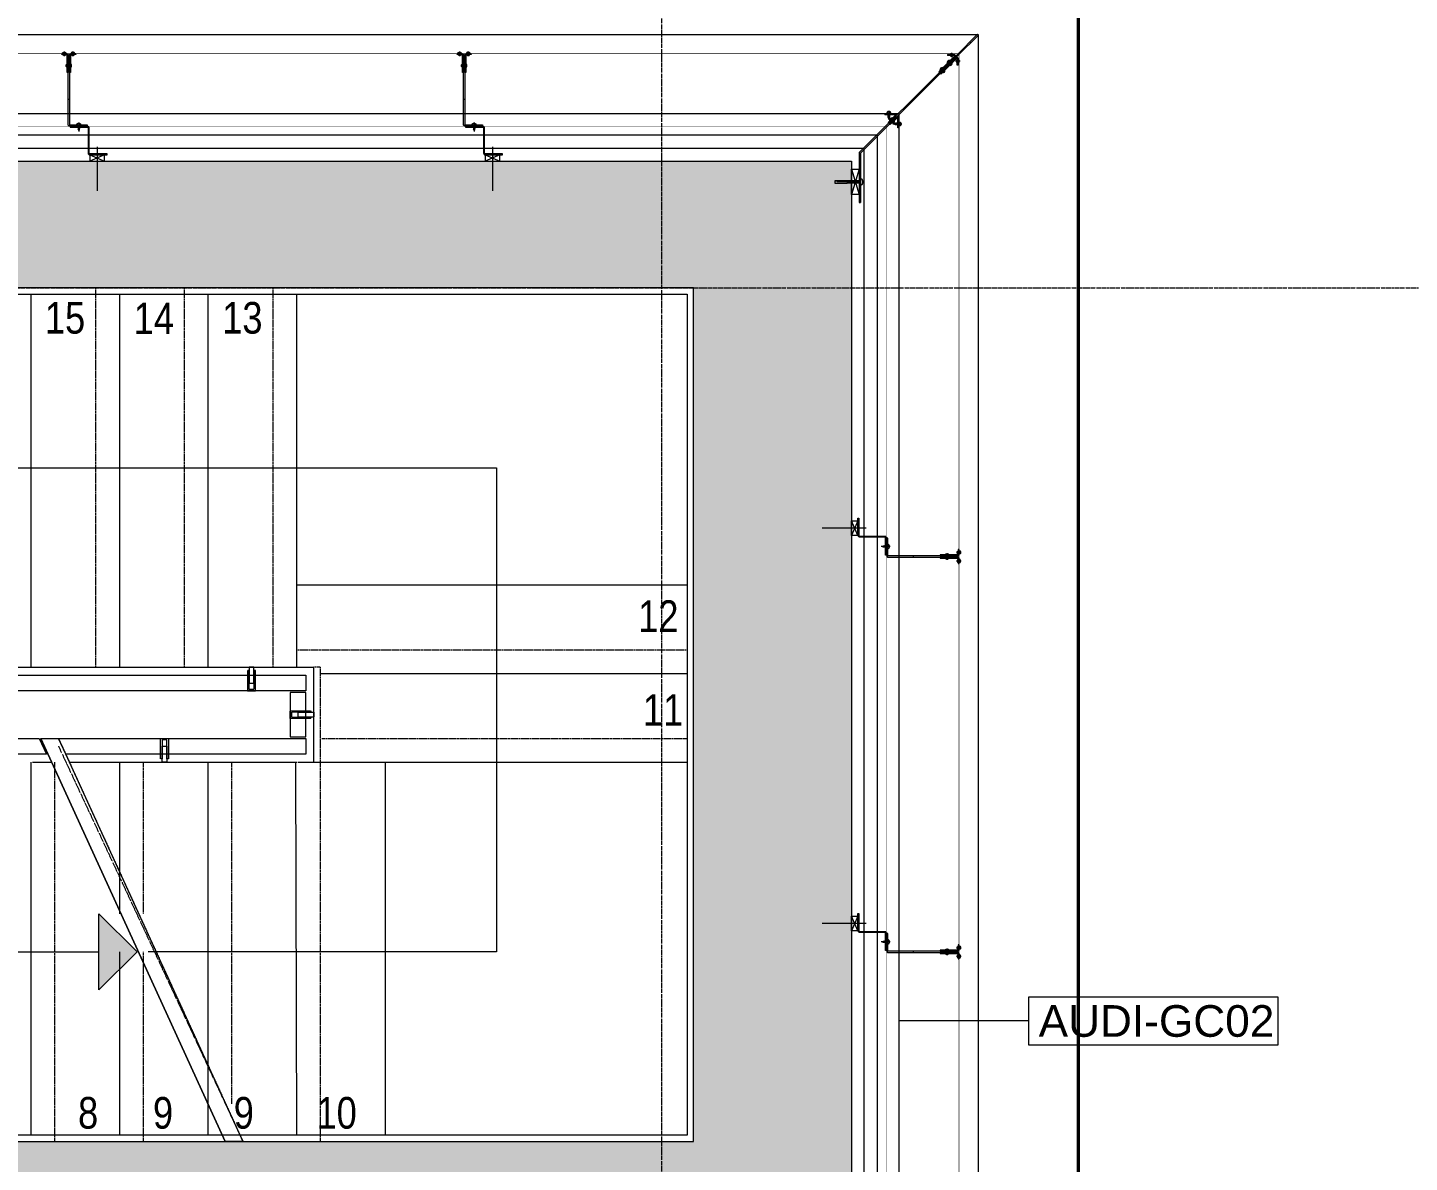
# Model space of a CAD drawing. Extents: x -1439 to 23780, y -1362 to 4476.
# Drawn here: x 16412 to 16848.9, y 2508.4 to 2867.2 of the extents above; entities that cross this region are included whole.
import ezdxf
from ezdxf.enums import TextEntityAlignment as Align

# ---------------------------------------------------------------- set-up
doc = ezdxf.new("R2010")
doc.units = 0
doc.header["$MEASUREMENT"] = 0
for name, pattern in [('Audi$0$DASHDOT2', [0.5, 0.25, -0.125, 0, -0.125]), ('Audi$0$DOT2', [0.125, 0, -0.125]), ('Audi$0$HIDDEN', [0.375, 0.25, -0.125]), ('Audi$0$HIDDEN2', [4.7625, 3.175, -1.5875])]:
    doc.linetypes.add(name, pattern=pattern)
doc.layers.get('0').update_dxf_attribs({"color": 9, "lineweight": 9})
for name, color, linetype, lineweight in [('Audi$0$01', 8, 'Continuous', 9), ('Audi$0$06B', 8, 'Continuous', 9), ('Audi$0$06C', 8, 'Continuous', 9), ('Audi$0$06D', 8, 'Continuous', 9), ('Audi$0$09W', 8, 'Continuous', 9), ('Audi$0$10', 8, 'Continuous', 9), ('Audi$0$14', 8, 'Continuous', 9), ('Audi$0$19', 8, 'Continuous', 9), ('Audi$0$19D', 8, 'Audi$0$DOT2', 9), ('Audi$0$20', 8, 'Audi$0$DOT2', 9), ('Audi$0$21', 8, 'Continuous', 9), ('Audi$0$22', 8, 'Continuous', 9), ('Audi$0$24', 8, 'Audi$0$DASHDOT2', 9), ('Audi$0$33', 8, 'Audi$0$BATTING', 9), ('Audi$0$35', 8, 'Continuous', 9)]:
    doc.layers.add(name, color=color, linetype=linetype, lineweight=lineweight)
doc.styles.add('Audi$0$Arial', font='arial.ttf', dxfattribs={"height": 2.5})
doc.styles.add('Audi$0$MuuM_TEXT-STANDART', font='ARIALN.TTF')
doc.linetypes.add('Audi$0$BATTING', pattern='A,0.0001,-0.1,[134,ltypeshp.shx,S=0.1,R=0,X=-0.1,Y=0],-0.2,[134,ltypeshp.shx,S=0.1,R=180,X=0.1,Y=0],-0.1', length=0.4001)

# ---------------------------------------------------------------- blocks, each defined once
blk = doc.blocks.new('Audi$0$0_wallno')
blk.add_lwpolyline([(-7.84, 1.5), (7.942, 1.5), (7.942, -1.5), (-7.84, -1.5)], close=True)
blk.add_lwpolyline([(7.942, 0), (16.132, 0)])
at = {"style": 'Audi$0$Arial'}
blk.add_attdef('GENISLIK', text='', height=2, dxfattribs=at).set_placement((8.442, 0), align=Align.BOTTOM_LEFT)
blk.add_attdef('DUVARNO', text='', height=2, dxfattribs=at).set_placement((0, 0), align=Align.MIDDLE_CENTER)
blk.add_attdef('YUKSEKLIK', text='', height=2, dxfattribs=at).set_placement((8.442, -0.5), align=Align.TOP_LEFT)
blk = doc.blocks.new('Audi$0$KAPI KODLARI 2. KAT')
at = {"layer": 'Audi$0$22'}
ref = blk.add_blockref('Audi$0$0_wallno', (16768.16, 2553.14), dxfattribs=dict(at, xscale=-5, yscale=5, zscale=5))
ref.add_attrib('DUVARNO', 'AUDI-GC02', dxfattribs={"layer": '0', "height": 10, "style": 'Audi$0$Arial'}).set_placement((16768.9, 2553.14), align=Align.MIDDLE_CENTER)
blk = doc.blocks.new('Audi$0$P-AKS_AUDI')
at = {"layer": 'Audi$0$24'}
for points in [[(0, -2590), (0, 1250)], [(-3840, 0), (360, 0)]]:
    blk.add_lwpolyline(points, dxfattribs=at)
blk = doc.blocks.new('Audi$0$p-cephe_kose profili')
at = {"linetype": 'Continuous', "lineweight": 13}
for p, q in [((-2.75, 12.75), (-3.15, 12.75)), ((-3.15, -2.87), (-3.15, 12.75)), ((-2.75, -3.03), (-2.75, 12.75)), ((-3.15, -2.87), (-30.14, -29.86)), ((-2.75, -3.03), (-29.86, -30.14)), ((-33.85, -33.57), (-30.14, -29.86)), ((-33.57, -33.85), (-29.86, -30.14)), ((-33.53, -32.82), (-28.58, -27.87)), ((-33.32, -33.03), (-28.37, -28.08)), ((-28.08, -28.37), (-33.03, -33.32)), ((-27.87, -28.58), (-32.82, -33.53)), ((-30.14, -29.86), (-29.86, -30.14)), ((-29.86, -30.14), (-30.14, -29.86)), ((-28.37, -28.08), (-28.58, -27.87)), ((-28.08, -28.37), (-27.87, -28.58)), ((-33.85, -33.57), (-40.45, -40.17)), ((-33.57, -33.85), (-40.17, -40.45)), ((-34, -30.65), (-34, -32.75)), ((-34, -30.65), (-33.7, -30.65)), ((-33.57, -33.85), (-33.85, -33.57)), ((-33.7, -30.65), (-33.7, -32.75)), ((-32.75, -33.7), (-30.65, -33.7)), ((-32.75, -34), (-30.65, -34)), ((-30.65, -34), (-30.65, -33.7)), ((-40.45, -40.17), (-40.17, -40.45))]:
    blk.add_line(p, q, dxfattribs=at)
at = {"linetype": 'Continuous', "lineweight": 5}
for p, q in [((-2.75, 2.25), (-0.25, 10.25)), ((-0.25, 2.25), (-2.75, 10.25)), ((-3.15, 6.69), (1.05, 6.69)), ((1.05, 5.81), (-3.15, 5.81)), ((-2.73, 6.25), (4.2, 6.25)), ((4.85, 6.62), (1.05, 6.62)), ((4.85, 5.88), (1.05, 5.88))]:
    blk.add_line(p, q, dxfattribs=at)
for p, q in [((-16.23, -12.06), (-13.36, -12.06)), ((-15.99, -11.97), (-15.95, -11.97)), ((-15.99, -12.15), (-15.95, -12.15)), ((-15.95, -11.97), (-15.95, -12.15)), ((-15.5, -12.68), (-15.5, -11.44)), ((-15.41, -11.82), (-15.23, -11.82)), ((-15.41, -12.3), (-15.32, -12.3)), ((-15.32, -12.3), (-15.14, -12.3)), ((-15.3, -12.02), (-15.28, -12.37)), ((-15.23, -11.82), (-15.05, -11.82)), ((-15.19, -11.74), (-15.1, -12.37)), ((-15.14, -12.3), (-14.96, -12.3)), ((-15.05, -11.82), (-14.87, -11.82)), ((-15.01, -11.74), (-14.92, -12.37)), ((-14.96, -12.3), (-14.78, -12.3)), ((-14.87, -11.82), (-14.69, -11.82)), ((-14.83, -11.74), (-14.74, -12.37)), ((-14.78, -12.3), (-14.6, -12.3)), ((-14.69, -11.82), (-14.51, -11.82)), ((-14.65, -11.74), (-14.56, -12.37)), ((-14.6, -12.3), (-14.42, -12.3)), ((-14.51, -11.82), (-14.33, -11.82)), ((-14.47, -11.74), (-14.38, -12.37)), ((-14.42, -12.3), (-14.24, -12.3)), ((-14.33, -11.82), (-13.6, -12.06)), ((-14.29, -11.74), (-14.2, -12.37)), ((-14.24, -12.3), (-13.6, -12.06)), ((-14.1, -11.79), (-14.03, -12.33)), ((-12.68, -15.51), (-11.44, -15.51)), ((-11.74, -14.3), (-12.37, -14.21)), ((-11.74, -14.48), (-12.37, -14.39)), ((-11.74, -14.66), (-12.37, -14.57)), ((-11.74, -14.84), (-12.37, -14.75)), ((-11.74, -15.02), (-12.37, -14.93)), ((-11.74, -15.2), (-12.37, -15.11)), ((-12.02, -15.31), (-12.37, -15.29)), ((-11.79, -14.11), (-12.33, -14.03)), ((-12.3, -14.25), (-12.06, -13.61)), ((-12.3, -14.43), (-12.3, -14.25)), ((-12.3, -14.61), (-12.3, -14.43)), ((-12.3, -14.79), (-12.3, -14.61)), ((-12.3, -14.97), (-12.3, -14.79)), ((-12.3, -15.15), (-12.3, -14.97)), ((-12.3, -15.33), (-12.3, -15.15)), ((-12.3, -15.42), (-12.3, -15.33)), ((-12.15, -15.99), (-12.15, -15.96)), ((-11.97, -15.96), (-12.15, -15.96)), ((-12.06, -16.24), (-12.06, -13.37)), ((-11.82, -14.34), (-12.06, -13.61)), ((-11.97, -15.99), (-11.97, -15.96)), ((-11.82, -14.52), (-11.82, -14.34)), ((-11.82, -14.7), (-11.82, -14.52)), ((-11.82, -14.88), (-11.82, -14.7)), ((-11.82, -15.06), (-11.82, -14.88)), ((-11.82, -15.24), (-11.82, -15.06)), ((-11.82, -15.42), (-11.82, -15.24))]:
    blk.add_line(p, q)
at = {"linetype": 'Continuous', "lineweight": 18}
for p, q in [((-15.25, -10.86), (-15.25, -14)), ((-15.25, -10.86), (-14.95, -10.86)), ((-14.95, -10.86), (-14.95, -14)), ((-14.78, -14.07), (-12.56, -11.86)), ((-14.57, -14.28), (-12.35, -12.07)), ((-12.07, -12.35), (-14.28, -14.57)), ((-11.86, -12.56), (-14.07, -14.78)), ((-12.35, -12.07), (-12.56, -11.86)), ((-12.07, -12.35), (-11.86, -12.56)), ((-14, -14.95), (-10.86, -14.95)), ((-14, -15.25), (-10.86, -15.25)), ((-10.86, -15.25), (-10.86, -14.95))]:
    blk.add_line(p, q, dxfattribs=at)
at = {"lineweight": 5}
for p, q in [((-13.02, -13.73), (-13.73, -13.02)), ((-13.29, -13.01), (-13.66, -13.38)), ((-13.65, -12.66), (-12.44, -13.86)), ((-13.29, -13.01), (-13.52, -13.23)), ((-13.52, -13.23), (-13.29, -13.01)), ((-13.29, -13.01), (-12.92, -12.64)), ((-13.29, -13.01), (-13.07, -12.79)), ((-13.07, -12.79), (-13.29, -13.01)), ((-12.57, -13.28), (-13.28, -12.57)), ((-12.8, -13.5), (-12.32, -13.03)), ((-12.8, -13.5), (-13.27, -13.98)), ((-28.94, -29.65), (-29.65, -28.94)), ((-29.22, -28.93), (-29.59, -29.3)), ((-29.57, -28.58), (-28.37, -29.78)), ((-29.22, -28.93), (-29.44, -29.16)), ((-29.44, -29.16), (-29.22, -28.93)), ((-29.22, -28.93), (-28.84, -28.56)), ((-29.22, -28.93), (-28.99, -28.71)), ((-28.99, -28.71), (-29.22, -28.93)), ((-28.5, -29.21), (-29.21, -28.5)), ((-28.72, -29.43), (-29.2, -29.91)), ((-28.72, -29.43), (-28.24, -28.95)), ((-34.6, -31.92), (-33.2, -31.92)), ((-34.1, -31.92), (-34.1, -31.37)), ((-34.1, -31.66), (-33.7, -31.66)), ((-34.1, -31.92), (-34.1, -32.47)), ((-34.1, -32.18), (-33.7, -32.18)), ((-33.7, -31.92), (-33.7, -31.48)), ((-33.7, -31.92), (-33.7, -31.66)), ((-33.7, -31.66), (-33.7, -31.92)), ((-33.7, -31.92), (-33.7, -32.36)), ((-33.7, -31.92), (-33.7, -32.18)), ((-33.7, -32.18), (-33.7, -31.92)), ((-31.92, -34.1), (-32.47, -34.1)), ((-31.92, -33.7), (-32.36, -33.7)), ((-31.92, -33.7), (-32.18, -33.7)), ((-32.18, -33.7), (-31.92, -33.7)), ((-32.18, -34.1), (-32.18, -33.7)), ((-31.22, -31.93), (-31.93, -31.22)), ((-31.92, -34.6), (-31.92, -33.2)), ((-31.92, -33.7), (-31.66, -33.7)), ((-31.92, -33.7), (-31.48, -33.7)), ((-31.66, -33.7), (-31.92, -33.7)), ((-31.92, -34.1), (-31.37, -34.1)), ((-31.49, -31.21), (-31.86, -31.58)), ((-31.85, -30.86), (-30.64, -32.06)), ((-31.49, -31.21), (-31.71, -31.43)), ((-31.71, -31.43), (-31.49, -31.21)), ((-31.66, -34.1), (-31.66, -33.7)), ((-31.49, -31.21), (-31.12, -30.84)), ((-31.49, -31.21), (-31.27, -30.99)), ((-31.27, -30.99), (-31.49, -31.21)), ((-30.77, -31.48), (-31.48, -30.77)), ((-31, -31.7), (-31.47, -32.18)), ((-31, -31.7), (-30.52, -31.23))]:
    blk.add_line(p, q, dxfattribs=at)
at = {"lineweight": 0}
blk.add_line((-34, -32.75), (-34, -30.75), dxfattribs=at)
at = {"linetype": 'Continuous', "lineweight": 5}
for points in [[(-2.75, 10.25), (-0.25, 10.25), (-0.25, 2.25), (-2.75, 2.25)], [(1.05, 6.75), (4.85, 6.75), (4.85, 5.75), (1.05, 5.75)]]:
    blk.add_lwpolyline(points, close=True, dxfattribs=at)
blk.add_lwpolyline([(-38.03, -37.75), (-37.75, -38.03)])
for centre, radius, start, end in [((-14.88, -12.06), 1.11, 166.6402, 175.4788), ((-14.88, -12.06), 1.11, 184.5212, 193.3598), ((-15.5, -11.91), 0.473, 90, 166.6402), ((-15.5, -12.21), 0.473, 193.3598, 270), ((-15.41, -11.73), 0.09, 180, 270), ((-15.41, -12.39), 0.09, 90, 180), ((-12.21, -15.51), 0.473, 180, 256.6402), ((-12.39, -15.42), 0.09, 270, 0), ((-12.06, -14.89), 1.11, 256.6402, 265.4788), ((-12.06, -14.89), 1.11, 274.5212, 283.3598), ((-11.73, -15.42), 0.09, 180, 270), ((-11.91, -15.51), 0.473, 283.3598, 360)]:
    blk.add_arc(centre, radius, start, end)
at = {"lineweight": 5}
for centre, radius, start, end in [((-13.35, -12.95), 0.57, 67.9194, 202.0806), ((-13.23, -13.07), 0.909, 267.075, 2.925), ((-29.27, -28.88), 0.57, 67.9194, 202.0806), ((-29.15, -29), 0.909, 267.075, 2.925), ((-33.62, -31.92), 0.732, 131.1905, 228.8095), ((-33.83, -31.92), 0.46, 286.9574, 73.0426), ((-31.92, -33.62), 0.732, 221.1905, 318.8095), ((-31.92, -33.83), 0.46, 16.9574, 163.0426), ((-31.55, -31.15), 0.57, 67.9194, 202.0806), ((-31.43, -31.27), 0.909, 267.075, 2.925)]:
    blk.add_arc(centre, radius, start, end, dxfattribs=at)
at = {"linetype": 'Continuous', "lineweight": 18}
for centre, radius, start, end in [((-14.85, -14), 0.4, 180, 315), ((-14.85, -14), 0.1, 180, 315), ((-14, -14.85), 0.4, 135, 270), ((-14, -14.85), 0.1, 135, 270)]:
    blk.add_arc(centre, radius, start, end, dxfattribs=at)
at = {"linetype": 'Continuous', "lineweight": 13}
for centre, radius, start, end in [((-33.6, -32.75), 0.4, 180, 315), ((-33.6, -32.75), 0.1, 180, 315), ((-32.75, -33.6), 0.4, 135, 270), ((-32.75, -33.6), 0.1, 135, 270)]:
    blk.add_arc(centre, radius, start, end, dxfattribs=at)
at = {"linetype": 'Continuous', "lineweight": 5}
blk.add_rational_spline([(-3.15, 7.25), (-3.22, 7.25), (-3.29, 7.25), (-3.63, 7.25), (-3.68, 6.91), (-3.7, 6.83), (-3.71, 6.75), (-3.79, 6.25), (-3.71, 5.75), (-3.7, 5.67), (-3.68, 5.59), (-3.63, 5.25), (-3.29, 5.25), (-3.22, 5.25), (-3.15, 5.25), (-3.15, 6.25), (-3.15, 7.25)], [1, 1, 1, 0.760917374327, 1, 1, 1, 1, 1, 1, 1, 0.760917374327, 1, 1, 1, 1, 1], degree=2, knots=[0, 0, 0, 1, 1, 2, 2, 3, 3, 4, 4, 5, 5, 6, 6, 7, 7, 8, 8, 8], dxfattribs=at)
blk = doc.blocks.new('Audi$0$p- alum kaplama profil')
at = {"lineweight": 13}
blk.add_lwpolyline([(7.12, 12.59), (7.12, 26.49)], dxfattribs=at)
at = {"lineweight": 18}
blk.add_lwpolyline([(4.09, 6.16), (-1.41, 6.16), (-1.41, 6.46), (4.09, 6.46, 0.414214), (4.29, 6.66), (4.29, 14.66, -0.414214), (4.79, 15.16), (10.29, 15.16), (10.29, 14.86), (4.79, 14.86, 0.414214), (4.59, 14.66), (4.59, 6.66, -0.414214)], format="xyb", close=True, dxfattribs=at)
at = {"lineweight": 5}
blk.add_lwpolyline([(9.44, 15.16), (4.79, 15.16), (4.79, 17.16), (9.44, 17.16)], close=True, dxfattribs=at)
for points in [[(4.79, 15.16), (9.44, 17.16)], [(9.44, 15.16), (4.79, 17.16)]]:
    blk.add_lwpolyline(points, dxfattribs=at)
blk.add_lwpolyline([(-2.06, 5.56), (-2.06, -2.34), (-2.06, -15.69), (-1.66, -15.69), (-1.66, -2.34), (-1.66, 5.56), (-1.66, 5.56), (-1.66, 5.57), (-1.66, 5.57), (-1.66, 5.58), (-1.66, 5.58), (-1.65, 5.59), (-1.65, 5.59), (-1.65, 5.59), (-1.65, 5.6), (-1.65, 5.6), (-1.64, 5.61), (-1.64, 5.61), (-1.64, 5.62), (-1.64, 5.62), (-1.63, 5.62), (-1.63, 5.63), (-1.63, 5.63), (-1.62, 5.63), (-1.62, 5.64), (-1.61, 5.64), (-1.61, 5.64), (-1.61, 5.64), (-1.6, 5.65), (-1.6, 5.65), (-1.59, 5.65), (-1.59, 5.65), (-1.58, 5.65), (-1.58, 5.65), (-1.57, 5.66), (-1.57, 5.66), (-1.56, 5.66), (-1.56, 5.66), (3.94, 5.66), (3.94, 6.06), (-1.56, 6.06), (-1.58, 6.06), (-1.61, 6.05), (-1.63, 6.05), (-1.66, 6.05), (-1.68, 6.04), (-1.7, 6.03), (-1.73, 6.03), (-1.75, 6.02), (-1.77, 6.01), (-1.79, 6), (-1.82, 5.99), (-1.84, 5.97), (-1.86, 5.96), (-1.88, 5.94), (-1.89, 5.93), (-1.91, 5.91), (-1.93, 5.89), (-1.95, 5.87), (-1.96, 5.85), (-1.97, 5.83), (-1.99, 5.81), (-2, 5.79), (-2.01, 5.77), (-2.02, 5.75), (-2.03, 5.72), (-2.04, 5.7), (-2.04, 5.68), (-2.05, 5.65), (-2.05, 5.63), (-2.06, 5.61), (-2.06, 5.58)], close=True)
blk.add_lwpolyline([(-1.66, -2.34), (-2.06, -2.34)])
for points in [[(-2.36, -10.84), (-2.36, -16.39), (-2.36, -16.39, -0.414214), (-2.51, -16.54), (-2.51, -16.54), (-4.06, -16.54), (-4.06, -16.84), (-2.51, -16.84), (-2.51, -16.84, 0.414214), (-2.06, -16.39), (-2.06, -10.84)], [(-1.36, -10.84), (-1.66, -10.84), (-1.66, -16.39, 0.414214), (-1.21, -16.84), (-1.21, -16.84), (0.34, -16.84), (0.34, -16.54), (-1.21, -16.54), (-1.21, -16.54, -0.414214), (-1.36, -16.39), (-1.36, -16.39)]]:
    blk.add_lwpolyline(points, format="xyb", close=True)
for points in [[(0.67, 5.66, -10), (1.91, 5.66, -10)], [(0.67, 5.66, -10), (0.67, 5.64, -10), (0.67, 5.62, -10), (0.67, 5.6, -10), (0.68, 5.58, -10), (0.68, 5.56, -10), (0.69, 5.54, -10), (0.69, 5.52, -10), (0.7, 5.5, -10), (0.7, 5.48, -10), (0.71, 5.46, -10), (0.72, 5.45, -10), (0.73, 5.43, -10), (0.74, 5.41, -10), (0.75, 5.4, -10), (0.76, 5.38, -10), (0.77, 5.36, -10), (0.79, 5.35, -10), (0.8, 5.33, -10), (0.81, 5.32, -10), (0.83, 5.31, -10), (0.84, 5.29, -10), (0.86, 5.28, -10), (0.87, 5.27, -10), (0.89, 5.26, -10), (0.91, 5.25, -10), (0.92, 5.24, -10), (0.94, 5.23, -10), (0.96, 5.22, -10), (0.98, 5.21, -10), (1, 5.21, -10), (1.02, 5.2, -10), (1.03, 5.2, -10)], [(0.96, 5.66, -10), (0.97, 5.66, -10), (0.97, 5.66, -10), (0.97, 5.66, -10), (0.98, 5.66, -10), (0.98, 5.66, -10), (0.99, 5.66, -10), (0.99, 5.66, -10), (1, 5.66, -10), (1, 5.67, -10), (1, 5.67, -10), (1.01, 5.67, -10), (1.01, 5.67, -10), (1.01, 5.67, -10), (1.02, 5.68, -10), (1.02, 5.68, -10), (1.02, 5.68, -10), (1.03, 5.69, -10), (1.03, 5.69, -10), (1.03, 5.69, -10), (1.04, 5.7, -10), (1.04, 5.7, -10), (1.04, 5.7, -10), (1.04, 5.71, -10), (1.04, 5.71, -10), (1.05, 5.72, -10), (1.05, 5.72, -10), (1.05, 5.72, -10), (1.05, 5.73, -10), (1.05, 5.73, -10), (1.05, 5.74, -10), (1.05, 5.74, -10), (1.05, 5.75, -10)], [(1.61, 6.87, -10), (0.98, 6.96, -10)], [(1.33, 5.85, -10), (0.98, 5.88, -10)], [(1.56, 7.05, -10), (1.02, 7.13, -10)], [(1.03, 5.2, -10), (1.04, 5.2, -10), (1.05, 5.19, -10), (1.05, 5.19, -10), (1.06, 5.19, -10), (1.06, 5.19, -10), (1.07, 5.19, -10), (1.07, 5.19, -10), (1.08, 5.19, -10), (1.08, 5.19, -10), (1.09, 5.19, -10), (1.09, 5.18, -10), (1.1, 5.18, -10), (1.1, 5.18, -10), (1.11, 5.18, -10), (1.11, 5.18, -10), (1.12, 5.18, -10), (1.12, 5.18, -10), (1.13, 5.18, -10), (1.13, 5.18, -10), (1.14, 5.18, -10), (1.15, 5.18, -10), (1.15, 5.18, -10), (1.16, 5.17, -10), (1.16, 5.17, -10), (1.17, 5.17, -10), (1.17, 5.17, -10), (1.18, 5.17, -10), (1.18, 5.17, -10), (1.19, 5.17, -10), (1.19, 5.17, -10), (1.2, 5.17, -10), (1.2, 5.17, -10)], [(1.05, 6.91, -10), (1.29, 7.56, -10)], [(1.05, 5.83, -10), (1.05, 6.01, -10)], [(1.05, 5.75, -10), (1.05, 5.83, -10)], [(1.2, 5.17, -10), (1.2, 5.2, -10)], [(1.38, 5.2, -10), (1.2, 5.2, -10)], [(1.29, 4.93, -10), (1.29, 7.8, -10)], [(1.53, 6.82, -10), (1.29, 7.56, -10)], [(1.29, 6.16, -10), (1.29, 6.26, -10)], [(1.38, 5.17, -10), (1.38, 5.2, -10)], [(1.38, 5.17, -10), (1.38, 5.17, -10), (1.39, 5.17, -10), (1.39, 5.17, -10), (1.4, 5.17, -10), (1.41, 5.17, -10), (1.41, 5.17, -10), (1.42, 5.17, -10), (1.42, 5.17, -10), (1.43, 5.17, -10), (1.43, 5.18, -10), (1.44, 5.18, -10), (1.44, 5.18, -10), (1.45, 5.18, -10), (1.45, 5.18, -10), (1.46, 5.18, -10), (1.46, 5.18, -10), (1.47, 5.18, -10), (1.47, 5.18, -10), (1.48, 5.18, -10), (1.48, 5.18, -10), (1.49, 5.18, -10), (1.5, 5.19, -10), (1.5, 5.19, -10), (1.51, 5.19, -10), (1.51, 5.19, -10), (1.52, 5.19, -10), (1.52, 5.19, -10), (1.53, 5.19, -10), (1.53, 5.19, -10), (1.54, 5.19, -10), (1.54, 5.2, -10), (1.55, 5.2, -10)], [(1.53, 5.75, -10), (1.53, 5.92, -10)], [(1.53, 5.75, -10), (1.53, 5.74, -10), (1.53, 5.74, -10), (1.53, 5.73, -10), (1.53, 5.73, -10), (1.53, 5.72, -10), (1.54, 5.72, -10), (1.54, 5.72, -10), (1.54, 5.71, -10), (1.54, 5.71, -10), (1.54, 5.7, -10), (1.54, 5.7, -10), (1.55, 5.7, -10), (1.55, 5.69, -10), (1.55, 5.69, -10), (1.55, 5.69, -10), (1.56, 5.68, -10), (1.56, 5.68, -10), (1.56, 5.68, -10), (1.57, 5.67, -10), (1.57, 5.67, -10), (1.58, 5.67, -10), (1.58, 5.67, -10), (1.58, 5.67, -10), (1.59, 5.66, -10), (1.59, 5.66, -10), (1.6, 5.66, -10), (1.6, 5.66, -10), (1.6, 5.66, -10), (1.61, 5.66, -10), (1.61, 5.66, -10), (1.62, 5.66, -10), (1.62, 5.66, -10)], [(1.55, 5.2, -10), (1.57, 5.2, -10), (1.59, 5.21, -10), (1.6, 5.21, -10), (1.62, 5.22, -10), (1.64, 5.23, -10), (1.66, 5.24, -10), (1.68, 5.25, -10), (1.69, 5.26, -10), (1.71, 5.27, -10), (1.73, 5.28, -10), (1.74, 5.29, -10), (1.76, 5.31, -10), (1.77, 5.32, -10), (1.78, 5.33, -10), (1.8, 5.35, -10), (1.81, 5.36, -10), (1.82, 5.38, -10), (1.83, 5.4, -10), (1.84, 5.41, -10), (1.85, 5.43, -10), (1.86, 5.45, -10), (1.87, 5.46, -10), (1.88, 5.48, -10), (1.89, 5.5, -10), (1.89, 5.52, -10), (1.9, 5.54, -10), (1.9, 5.56, -10), (1.9, 5.58, -10), (1.91, 5.6, -10), (1.91, 5.62, -10), (1.91, 5.64, -10), (1.91, 5.66, -10)], [(-2.86, -13.04, 0), (-0.86, -13.04, 0)], [(-2.36, -12.52, 0), (-2.4, -12.53, 0), (-2.43, -12.56, 0), (-2.47, -12.58, 0), (-2.5, -12.6, 0), (-2.53, -12.63, 0), (-2.56, -12.66, 0), (-2.59, -12.69, 0), (-2.61, -12.73, 0), (-2.63, -12.76, 0), (-2.65, -12.8, 0), (-2.67, -12.84, 0), (-2.68, -12.88, 0), (-2.69, -12.92, 0), (-2.7, -12.96, 0), (-2.71, -13, 0), (-2.71, -13.04, 0), (-2.71, -13.08, 0), (-2.7, -13.13, 0), (-2.69, -13.17, 0), (-2.68, -13.21, 0), (-2.67, -13.25, 0), (-2.65, -13.28, 0), (-2.63, -13.32, 0), (-2.61, -13.36, 0), (-2.59, -13.39, 0), (-2.56, -13.42, 0), (-2.53, -13.45, 0), (-2.5, -13.48, 0), (-2.47, -13.51, 0), (-2.43, -13.53, 0), (-2.4, -13.55, 0), (-2.36, -13.57, 0)], [(-2.36, -13.04, 0), (-2.36, -12.52, 0)], [(-2.36, -13.04, 0), (-2.36, -12.73, 0)], [(-2.36, -12.73, 0), (-2.36, -13.04, 0)], [(-1.36, -12.73, 0), (-2.36, -12.73, 0)], [(-2.36, -13.04, 0), (-2.36, -13.36, 0)], [(-2.36, -13.04, 0), (-2.36, -13.57, 0)], [(-2.36, -13.36, 0), (-2.36, -13.04, 0)], [(-1.36, -13.04, 0), (-1.36, -12.37, 0)], [(-1.36, -13.72, 0), (-1.32, -13.68, 0), (-1.29, -13.65, 0), (-1.26, -13.61, 0), (-1.23, -13.58, 0), (-1.2, -13.54, 0), (-1.18, -13.5, 0), (-1.16, -13.45, 0), (-1.14, -13.41, 0), (-1.12, -13.37, 0), (-1.1, -13.32, 0), (-1.09, -13.28, 0), (-1.08, -13.23, 0), (-1.07, -13.18, 0), (-1.06, -13.14, 0), (-1.06, -13.09, 0), (-1.06, -13.04, 0), (-1.06, -12.99, 0), (-1.06, -12.95, 0), (-1.07, -12.9, 0), (-1.08, -12.85, 0), (-1.09, -12.81, 0), (-1.1, -12.76, 0), (-1.12, -12.72, 0), (-1.14, -12.67, 0), (-1.16, -12.63, 0), (-1.18, -12.59, 0), (-1.2, -12.55, 0), (-1.23, -12.51, 0), (-1.26, -12.47, 0), (-1.29, -12.43, 0), (-1.32, -12.4, 0), (-1.36, -12.37, 0)], [(-1.36, -13.04, 0), (-1.36, -13.72, 0)], [(-3.84, -17.04, 0), (-3.81, -17.07, 0), (-3.78, -17.1, 0), (-3.75, -17.12, 0), (-3.72, -17.15, 0), (-3.69, -17.17, 0), (-3.66, -17.19, 0), (-3.62, -17.21, 0), (-3.59, -17.23, 0), (-3.55, -17.24, 0), (-3.52, -17.26, 0), (-3.48, -17.27, 0), (-3.44, -17.28, 0), (-3.4, -17.28, 0), (-3.36, -17.29, 0), (-3.32, -17.29, 0), (-3.29, -17.29, 0), (-3.25, -17.29, 0), (-3.21, -17.29, 0), (-3.17, -17.28, 0), (-3.13, -17.28, 0), (-3.09, -17.27, 0), (-3.06, -17.26, 0), (-3.02, -17.24, 0), (-2.98, -17.23, 0), (-2.95, -17.21, 0), (-2.91, -17.19, 0), (-2.88, -17.17, 0), (-2.85, -17.15, 0), (-2.82, -17.12, 0), (-2.79, -17.1, 0), (-2.76, -17.07, 0), (-2.73, -17.04, 0)], [(-3.29, -17.04, 0), (-3.84, -17.04, 0)], [(-2.85, -16.54, 0), (-2.86, -16.51, 0), (-2.87, -16.47, 0), (-2.89, -16.44, 0), (-2.91, -16.41, 0), (-2.93, -16.38, 0), (-2.96, -16.35, 0), (-2.98, -16.33, 0), (-3.01, -16.31, 0), (-3.04, -16.29, 0), (-3.07, -16.27, 0), (-3.11, -16.25, 0), (-3.14, -16.24, 0), (-3.18, -16.23, 0), (-3.21, -16.22, 0), (-3.25, -16.22, 0), (-3.29, -16.22, 0), (-3.32, -16.22, 0), (-3.36, -16.22, 0), (-3.39, -16.23, 0), (-3.43, -16.24, 0), (-3.46, -16.25, 0), (-3.5, -16.27, 0), (-3.53, -16.29, 0), (-3.56, -16.31, 0), (-3.59, -16.33, 0), (-3.61, -16.35, 0), (-3.64, -16.38, 0), (-3.66, -16.41, 0), (-3.68, -16.44, 0), (-3.7, -16.47, 0), (-3.71, -16.51, 0), (-3.73, -16.54, 0)], [(-3.29, -16.54, 0), (-3.73, -16.54, 0)], [(-3.29, -16.54, 0), (-3.55, -16.54, 0)], [(-3.55, -16.54, 0), (-3.29, -16.54, 0)], [(-3.55, -17.04, 0), (-3.55, -16.54, 0)], [(-3.29, -17.54, 0), (-3.29, -16.04, 0)], [(-3.29, -16.54, 0), (-2.85, -16.54, 0)], [(-3.29, -16.54, 0), (-3.03, -16.54, 0)], [(-3.03, -16.54, 0), (-3.29, -16.54, 0)], [(-3.29, -17.04, 0), (-2.73, -17.04, 0)], [(-3.03, -17.04, 0), (-3.03, -16.54, 0)], [(-1.36, -13.36, 0), (-2.36, -13.36, 0)], [(-0.56, -17.04, 0), (-1.11, -17.04, 0)], [(0, -17.04, 0), (-0.03, -17.07, 0), (-0.06, -17.1, 0), (-0.09, -17.12, 0), (-0.12, -17.15, 0), (-0.15, -17.17, 0), (-0.18, -17.19, 0), (-0.22, -17.21, 0), (-0.25, -17.23, 0), (-0.29, -17.24, 0), (-0.33, -17.26, 0), (-0.36, -17.27, 0), (-0.4, -17.28, 0), (-0.44, -17.28, 0), (-0.48, -17.29, 0), (-0.52, -17.29, 0), (-0.56, -17.29, 0), (-0.59, -17.29, 0), (-0.63, -17.29, 0), (-0.67, -17.28, 0), (-0.71, -17.28, 0), (-0.75, -17.27, 0), (-0.79, -17.26, 0), (-0.82, -17.24, 0), (-0.86, -17.23, 0), (-0.89, -17.21, 0), (-0.93, -17.19, 0), (-0.96, -17.17, 0), (-0.99, -17.15, 0), (-1.02, -17.12, 0), (-1.05, -17.1, 0), (-1.08, -17.07, 0), (-1.11, -17.04, 0)], [(-1, -16.54, 0), (-0.98, -16.51, 0), (-0.97, -16.47, 0), (-0.95, -16.44, 0), (-0.93, -16.41, 0), (-0.91, -16.38, 0), (-0.88, -16.35, 0), (-0.86, -16.33, 0), (-0.83, -16.31, 0), (-0.8, -16.29, 0), (-0.77, -16.27, 0), (-0.73, -16.25, 0), (-0.7, -16.24, 0), (-0.66, -16.23, 0), (-0.63, -16.22, 0), (-0.59, -16.22, 0), (-0.56, -16.22, 0), (-0.52, -16.22, 0), (-0.48, -16.22, 0), (-0.45, -16.23, 0), (-0.41, -16.24, 0), (-0.38, -16.25, 0), (-0.34, -16.27, 0), (-0.31, -16.29, 0), (-0.28, -16.31, 0), (-0.25, -16.33, 0), (-0.23, -16.35, 0), (-0.2, -16.38, 0), (-0.18, -16.41, 0), (-0.16, -16.44, 0), (-0.14, -16.47, 0), (-0.13, -16.51, 0), (-0.12, -16.54, 0)], [(-0.56, -16.54, 0), (-1, -16.54, 0)], [(-0.56, -16.54, 0), (-0.82, -16.54, 0)], [(-0.82, -16.54, 0), (-0.56, -16.54, 0)], [(-0.82, -17.04, 0), (-0.82, -16.54, 0)], [(-0.56, -17.54, 0), (-0.56, -16.04, 0)], [(-0.56, -16.54, 0), (-0.3, -16.54, 0)], [(-0.56, -16.54, 0), (-0.12, -16.54, 0)], [(-0.3, -16.54, 0), (-0.56, -16.54, 0)], [(-0.56, -17.04, 0), (0, -17.04, 0)], [(-0.3, -17.04, 0), (-0.3, -16.54, 0)]]:
    blk.add_polyline3d(points)
blk = doc.blocks.new('Audi$0$p-lama profili')
at = {"layer": 'Audi$0$20', "linetype": 'Audi$0$HIDDEN', "ltscale": 0.5}
blk.add_lwpolyline([(0.75, -0.45), (-0.75, -0.45), (-0.75, -6.5), (-1.25, -6.5), (-1.25, -0.45), (-1.25, -0.45), (-1.25, 0), (1.25, 0), (1.25, -0.45), (1.25, -0.45), (1.25, -6.5), (0.75, -6.5), (0.75, -0.45)], dxfattribs=at)
blk.add_lwpolyline([(-0.75, -2.5), (0.75, -2.5), (0.75, -7.5), (-0.75, -7.5)], close=True, dxfattribs=at)
blk = doc.blocks.new('Audi$0$p-2. kat planı')
at = {"layer": 'Audi$0$09W'}
h = blk.add_hatch(dxfattribs=at)
h.set_pattern_fill('ANSI33', color=256, scale=25, style=0)
h.paths.add_polyline_path([(16192.5, 2825), (16672.5, 2825), (16672.5, 2365), (16622.5, 2365), (16622.5, 2475), (16232.5, 2475), (16192.5, 2475), (16192.5, 2515), (16622.5, 2515), (16622.5, 2785), (16192.5, 2785)])
h = blk.add_hatch(dxfattribs=at)
h.set_pattern_fill('ANSI37', color=256, scale=25, style=0)
edge = h.paths.add_edge_path()
edge.add_line((16087.5, 2405.3), (16192.5, 2405.3))
edge.add_line((16192.5, 2405.3), (16192.5, 2380))
edge.add_line((16192.5, 2380), (16472.5, 2380))
edge.add_line((16472.5, 2380), (16472.5, 2475))
edge.add_line((16472.5, 2475), (16492.5, 2475))
edge.add_line((16492.5, 2475), (16492.5, 2380))
edge.add_line((16492.5, 2380), (16622.5, 2380))
edge.add_line((16622.5, 2380), (16622.5, 2365))
edge.add_line((16622.5, 2365), (16177.5, 2365))
edge.add_line((16177.5, 2365), (16177.5, 2390.3))
edge.add_line((16177.5, 2390.3), (16087.5, 2390.3))
edge.add_line((16087.5, 2390.3), (16087.5, 2365))
edge.add_line((16087.5, 2365), (16067.5, 2365))
edge.add_line((16067.5, 2365), (16067.5, 2380))
edge.add_line((16067.5, 2380), (16072.5, 2380))
edge.add_line((16072.5, 2380), (16072.5, 2620))
edge.add_line((16072.5, 2620), (16067.5, 2620))
edge.add_line((16067.5, 2620), (16067.5, 2635))
edge.add_line((16067.5, 2635), (16072.5, 2635))
edge.add_line((16072.5, 2635), (16087.5, 2635))
edge.add_line((16087.5, 2635), (16087.5, 2490))
edge.add_line((16087.5, 2490), (16192.5, 2490))
edge.add_line((16192.5, 2490), (16192.5, 2475))
edge.add_line((16192.5, 2475), (16087.5, 2475))
edge.add_line((16087.5, 2475), (16087.52, 2405.3))
at = {"layer": 'Audi$0$19'}
h = blk.add_hatch(color=256, dxfattribs=at)
h.dxf.hatch_style = 1
h.paths.add_polyline_path([(16434.56, 2563), (16434.56, 2587), (16446.58, 2575)])
at = {"layer": 'Audi$0$01'}
blk.add_lwpolyline([(16192.5, 2825), (16672.5, 2825), (16672.5, 2365), (16622.5, 2365), (16622.5, 2475), (16232.5, 2475), (16232.5, 2475), (16192.5, 2475), (16192.5, 2515), (16622.5, 2515), (16622.5, 2785), (16192.5, 2785)], close=True, dxfattribs=at)
at = {"layer": 'Audi$0$06B'}
for points in [[(16500, 2657.5), (16227, 2657.5), (16214, 2657.5), (16214, 2662.5), (16494.5, 2662.5), (16500, 2662.5), (16500, 2657.5)], [(16495, 2662.5), (16500, 2662.5)], [(16417.95, 2637.5), (16214, 2637.5), (16214, 2637.5), (16214, 2640), (16214, 2642.5), (16415.67, 2642.5), (16417.95, 2637.5)], [(16495, 2642.5), (16500, 2642.5), (16500, 2637.5), (16424.04, 2637.5), (16421.76, 2642.5), (16495, 2642.5), (16495, 2642.5)]]:
    blk.add_lwpolyline(points, dxfattribs=at)
blk.add_lwpolyline([(16495, 2657), (16495, 2643), (16500, 2643), (16500, 2657)], close=True, dxfattribs=at)
at = {"layer": 'Audi$0$06C'}
blk.add_lwpolyline([(13012.5, 1124.33), (13012.5, 1124.33), (13012.5, 2865), (16712.5, 2865), (16712.49, 2206.39)], dxfattribs=at)
blk.add_lwpolyline([(13012.5, 1124.33), (13012.5, 1124.33), (13012.5, 2865), (16712.5, 2865), (16712.49, 2206.39)], dxfattribs=at)
at = {"layer": 'Audi$0$06D'}
for points in [[(16687.5, 2206.69), (16687.5, 2840), (15800, 2840)], [(16680.7, 2214.69), (16680.71, 2833.2), (15800, 2833.26)]]:
    blk.add_lwpolyline(points, dxfattribs=at)
at = {"layer": 'Audi$0$10'}
for points, const_width in [([(13018.5, 1124.33), (13018.5, 2859), (16706.5, 2859), (16706.5, 2206.39)], 0.2), ([(13018.5, 1124.33), (13018.5, 2859), (16706.5, 2859), (16706.5, 2206.39)], 0.2), ([(16683.5, 2206.69), (16683.5, 2836), (15793.55, 2836)], 0.1)]:
    blk.add_lwpolyline(points, dxfattribs=dict(at, const_width=const_width))
at = {"layer": 'Audi$0$14'}
blk.add_lwpolyline([(16190.5, 2783), (16620.5, 2783), (16620.5, 2517), (16190.5, 2517)], dxfattribs=at)
at = {"layer": 'Audi$0$19', "linetype": 'Continuous'}
for points in [[(16413, 2783), (16413, 2665)], [(16441, 2783), (16441, 2665)], [(16469, 2783), (16469, 2665)], [(16497, 2783), (16497, 2665)], [(16211.5, 2665), (16502.5, 2665)], [(16502.5, 2635), (16502.5, 2665)], [(16504.5, 2663), (16620.5, 2663)], [(16413, 2635), (16413, 2517)], [(16413.5, 2635), (16419.55, 2635)], [(16425.14, 2635), (16497.22, 2635)], [(16441, 2635), (16441, 2586.98)], [(16469, 2635), (16469, 2517)], [(16496.72, 2635), (16497, 2517)], [(16497.5, 2635), (16620.5, 2635)], [(16441, 2575), (16441, 2517)]]:
    blk.add_lwpolyline(points, dxfattribs=at)
at = {"layer": 'Audi$0$19'}
for points in [[(16201.02, 2728), (16560.25, 2728), (16560.25, 2575), (16450.14, 2575)], [(16416.17, 2642.5), (16421.76, 2642.5), (16480.09, 2515), (16474.5, 2515), (16416.17, 2642.5)], [(16416.17, 2642.5), (16474.5, 2515)], [(16416.17, 2642.5), (16474.5, 2515)], [(16220, 2575), (16434.56, 2575), (16434.56, 2575)]]:
    blk.add_lwpolyline(points, dxfattribs=at)
blk.add_lwpolyline([(16434.56, 2563), (16434.56, 2587), (16446.58, 2575)], close=True, dxfattribs=at)
at = {"layer": 'Audi$0$19D', "linetype": 'Audi$0$HIDDEN'}
for points in [[(16433.5, 2785), (16433.5, 2665)], [(16461.5, 2785), (16461.5, 2665)], [(16489.5, 2785), (16489.5, 2665)], [(16497, 2670.5), (16620.5, 2670.5)], [(16504.5, 2665), (16502.5, 2665)], [(16504.5, 2665), (16504.5, 2515)], [(16421.76, 2642.5), (16480.09, 2515)], [(16505, 2642.5), (16620.5, 2642.5)], [(16420.5, 2635), (16420.5, 2515)], [(16448.5, 2635), (16448.5, 2586.98)], [(16476.5, 2635), (16476.5, 2526.98)], [(16448.5, 2575), (16448.5, 2515)]]:
    blk.add_lwpolyline(points, dxfattribs=at)
at = {"layer": 'Audi$0$19D'}
blk.add_lwpolyline([(16421.76, 2640), (16480.09, 2515)], dxfattribs=at)
at = {"layer": 'Audi$0$33', "ltscale": 0.4}
blk.add_lwpolyline([(16676.5, 2214.69), (16676.5, 2829), (15800, 2829)], dxfattribs=at)
at = {"xscale": -1, "rotation": 180}
blk.add_blockref('Audi$0$p-lama profili', (16482.75, 2657.5), dxfattribs=at)
at = {"rotation": 90}
blk.add_blockref('Audi$0$p-lama profili', (16495, 2650), dxfattribs=at)
blk.add_blockref('Audi$0$p-lama profili', (16455.25, 2642.5))
at = {"layer": 'Audi$0$10'}
for name, p, rotation in [('Audi$0$p-cephe_kose profili', (16672.19, 2824.69), 180), ('Audi$0$p- alum kaplama profil', (16689.66, 2701.86), 90), ('Audi$0$p- alum kaplama profil', (16689.66, 2576.86), 90)]:
    blk.add_blockref(name, p, dxfattribs=dict(at, rotation=rotation))
at = {"layer": 'Audi$0$10', "xscale": -1, "rotation": 180}
for p in [(16426.86, 2842.16), (16551.86, 2842.16)]:
    blk.add_blockref('Audi$0$p- alum kaplama profil', p, dxfattribs=at)
at = {"layer": 'Audi$0$24'}
blk.add_blockref('Audi$0$P-AKS_AUDI', (16612.5, 2785), dxfattribs=at)

msp = doc.modelspace()

# ---------------------------------------------------------------- linework, layer by layer
at = {"layer": 'Audi$0$21', "linetype": 'Audi$0$HIDDEN2', "ltscale": 0.1, "const_width": 1}
msp.add_lwpolyline([(16037.2, 2881.81), (16744.19, 2881.81), (16744.19, 2449.05), (16037.2, 2449.05)], close=True, dxfattribs=at)
at = {"layer": 'Audi$0$35'}
for points in [[(16497, 2691), (16620.5, 2691)], [(16499.5, 2635), (16525, 2635), (16525, 2517)]]:
    msp.add_lwpolyline(points, dxfattribs=at)

# ---------------------------------------------------------------- block references
msp.add_blockref('Audi$0$p-2. kat planı', (0, 0))
at = {"layer": 'Audi$0$22'}
msp.add_blockref('Audi$0$KAPI KODLARI 2. KAT', (0, 0), dxfattribs=at)

# ---------------------------------------------------------------- texts
at = {"layer": 'Audi$0$21', "style": 'Audi$0$MuuM_TEXT-STANDART'}
for s, p in [('15', (16417.45, 2770.48)), ('14', (16445.54, 2770.31)), ('13', (16473.52, 2770.48)), ('12', (16605.03, 2676.14)), ('11', (16606.54, 2646.47)), ('8', (16427.94, 2519.1)), ('9', (16451.63, 2519.1)), ('9', (16477.16, 2519.1)), ('10', (16503.33, 2519.1))]:
    msp.add_text(s, height=10, dxfattribs=at).set_placement(p)

doc.saveas('drawing.dxf')
